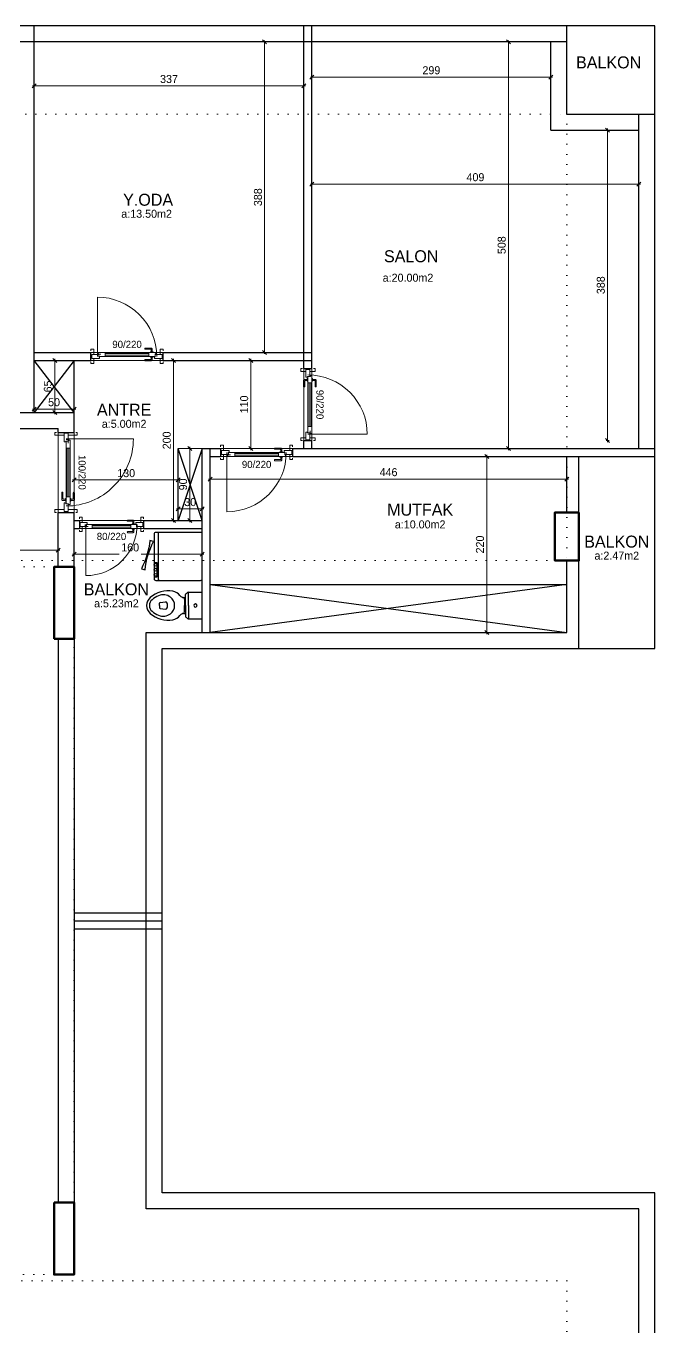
# Model space of a CAD drawing. Header units: centimetres. Extents: x 562865 to 1310255, y -148070 to 32737.
# Drawn here: x 587814 to 588599, y -16781 to -15157 of the extents above; entities that cross this region are included whole.
import ezdxf
from ezdxf.enums import TextEntityAlignment as Align

# ---------------------------------------------------------------- set-up
doc = ezdxf.new("R2010")
doc.units = ezdxf.units.CM
doc.header["$LTSCALE"] = 2.5
doc.linetypes.add('DOT', pattern=[0.25, 0, -0.25])
doc.layers.get('0').update_dxf_attribs({"color": 86})
for name, color, linetype, lineweight in [('ADAKENARI', 18, 'Continuous', 5), ('DUVAR', 4, 'Continuous', 30), ('duvar-kesim', 7, 'Continuous', 0), ('GÖRÜNÜŞLER', 96, 'Continuous', 25), ('iç ölçü', 106, 'Continuous', 18), ('kapi', 9, 'Continuous', 0), ('kolon', 1, 'Continuous', 53)]:
    doc.layers.add(name, color=color, linetype=linetype, lineweight=lineweight)
for name, color, linetype in [('alan', 7, 'Continuous'), ('kapi-yazi', 7, 'Continuous'), ('mahal', 7, 'Continuous')]:
    doc.layers.add(name, color=color, linetype=linetype)
doc.styles.add('PINAR', font='comic.ttf')
doc.dimstyles.new('TEMİZ ÖLÇÜ', dxfattribs={"dimtxt": 10, "dimasz": 5, "dimexe": 1.8, "dimexo": 0.625, "dimgap": 3, "dimtad": 1, "dimdec": 0, "dimrnd": 0.5, "dimzin": 1, "dimdsep": 46, "dimtxsty": 'PINAR', "dimblk": 'OBLIQUE', "dimcen": 0.9, "dimdle": 2, "dimclrd": 256, "dimclre": 256, "dimclrt": 7, "dimadec": 0, "dimazin": 0, "dimtfac": 1, "dimtdec": 0, "dimtofl": 0, "dimtmove": 2, "dimatfit": 2, "dimfxl": 10, "dimfxlon": 1, "dimlwd": -1, "dimlwe": -1, "dimarcsym": 0})

# ---------------------------------------------------------------- blocks, each defined once
blk = doc.blocks.new('_Oblique')
at = {"color": 0, "linetype": 'ByBlock', "lineweight": -2}
blk.add_line((-0.5, -0.5), (0.5, 0.5), dxfattribs=at)
blk = doc.blocks.new('*D772')
at = {"layer": 'Defpoints', "color": 0}
for p in [(587723.8, -15809.5), (587853.8, -15809.5), (587853.8, -15811.4)]:
    blk.add_point(p, dxfattribs=at)
at = {"layer": 'iç ölçü'}
for p, q in [((587721.8, -15811.4), (587855.8, -15811.4)), ((587723.8, -15810.1), (587723.8, -15813.2)), ((587853.8, -15810.1), (587853.8, -15813.2))]:
    blk.add_line(p, q, dxfattribs=at)
at = {"layer": 'iç ölçü', "linetype": 'ByBlock', "xscale": 5, "yscale": 5, "zscale": 5, "rotation": 180}
blk.add_blockref('_Oblique', (587723.8, -15811.4), dxfattribs=at)
at = {"layer": 'iç ölçü', "linetype": 'ByBlock', "xscale": 5, "yscale": 5, "zscale": 5}
blk.add_blockref('_Oblique', (587853.8, -15811.4), dxfattribs=at)
at = {"layer": 'iç ölçü', "color": 7, "insert": (587788.8, -15802.9), "char_height": 10, "attachment_point": 5, "style": 'PINAR'}
blk.add_mtext('130', dxfattribs=at)
blk = doc.blocks.new('fm-door1')
at = {"linetype": 'Continuous'}
for p, q in [((0, 25), (0, -25)), ((100, 25), (0, 25)), ((80, 32), (80, 0)), ((84, 28), (128, 28)), ((90, 50), (910, 50)), ((90, 50), (90, 30)), ((100, 30), (90, 30)), ((100, 30), (100, -5)), ((100, 30), (100, -5)), ((100, 0), (900, 0)), ((190, 50), (190, 0)), ((810, 50), (810, 0)), ((910, 30), (900, 30)), ((900, 30), (900, -5)), ((900, 25), (1000, 25)), ((910, 50), (910, 30)), ((1000, 25), (1000, -25)), ((110, -25), (0, -25)), ((100, -5), (110, -5)), ((110, -5), (100, -5)), ((110, -5), (110, -25)), ((110, -25), (110, -5)), ((890, -25), (890, -5)), ((890, -5), (900, -5)), ((890, -25), (1000, -25))]:
    blk.add_line(p, q, dxfattribs=at)
at = {"color": 8, "linetype": 'Continuous'}
for p, q in [((190, 35), (810, 35)), ((190, 15), (810, 15))]:
    blk.add_line(p, q, dxfattribs=at)
at = {"linetype": 'Continuous'}
for points in [[(858, 58), (858, 89, 0.414214), (842, 104), (759, 104, 1), (759, 89), (835, 89, -0.414214), (842, 81), (842, 58)], [(858, -8), (858, -39, -0.414214), (842, -54), (759, -54, -1), (759, -39), (835, -39, 0.414214), (842, -31), (842, -8)]]:
    blk.add_lwpolyline(points, format="xyb", dxfattribs=at)
for points in [[(869, 50), (869, 58), (831, 58), (831, 50)], [(869, 0), (869, -8), (831, -8), (831, 0)]]:
    blk.add_lwpolyline(points, dxfattribs=at)
blk.add_circle((84, 32), 4.26, dxfattribs=at)
blk = doc.blocks.new('*D776')
at = {"layer": 'Defpoints', "color": 0}
for p in [(588170.8, -15191.4), (588579.1, -15191.4), (588579.1, -15354.3)]:
    blk.add_point(p, dxfattribs=at)
at = {"layer": 'iç ölçü'}
for p, q in [((588170.8, -15344.3), (588170.8, -15356.1)), ((588579.1, -15344.3), (588579.1, -15356.1)), ((588168.8, -15354.3), (588581.1, -15354.3))]:
    blk.add_line(p, q, dxfattribs=at)
at = {"layer": 'iç ölçü', "linetype": 'ByBlock', "xscale": 5, "yscale": 5, "zscale": 5, "rotation": 180}
blk.add_blockref('_Oblique', (588170.8, -15354.3), dxfattribs=at)
at = {"layer": 'iç ölçü', "linetype": 'ByBlock', "xscale": 5, "yscale": 5, "zscale": 5}
blk.add_blockref('_Oblique', (588579.1, -15354.3), dxfattribs=at)
at = {"layer": 'iç ölçü', "color": 7, "insert": (588374.9, -15345.7), "char_height": 10, "attachment_point": 5, "style": 'PINAR'}
blk.add_mtext('409', dxfattribs=at)
blk = doc.blocks.new('*D777')
at = {"layer": 'Defpoints', "color": 0}
for p in [(588399.9, -15176.7), (588416.2, -15176.7), (588399.9, -15684.5)]:
    blk.add_point(p, dxfattribs=at)
at = {"layer": 'iç ölçü'}
for p, q in [((588406.2, -15176.7), (588418, -15176.7)), ((588416.2, -15686.5), (588416.2, -15174.7)), ((588406.2, -15684.5), (588418, -15684.5))]:
    blk.add_line(p, q, dxfattribs=at)
at = {"layer": 'iç ölçü', "linetype": 'ByBlock', "xscale": 5, "yscale": 5, "zscale": 5}
for p, rotation in [((588416.2, -15176.7), 90), ((588416.2, -15684.5), 270)]:
    blk.add_blockref('_Oblique', p, dxfattribs=dict(at, rotation=rotation))
at = {"layer": 'iç ölçü', "color": 7, "insert": (588407.7, -15430.6), "char_height": 10, "attachment_point": 5, "rotation": 90, "style": 'PINAR'}
blk.add_mtext('508', dxfattribs=at)
blk = doc.blocks.new('*D778')
at = {"layer": 'Defpoints', "color": 0}
for p in [(588537.7, -15286.7), (588537.7, -15674.5), (588539.9, -15674.5)]:
    blk.add_point(p, dxfattribs=at)
at = {"layer": 'iç ölçü'}
for p, q in [((588538.3, -15286.7), (588541.7, -15286.7)), ((588539.9, -15284.7), (588539.9, -15676.5)), ((588538.3, -15674.5), (588541.7, -15674.5))]:
    blk.add_line(p, q, dxfattribs=at)
at = {"layer": 'iç ölçü', "linetype": 'ByBlock', "xscale": 5, "yscale": 5, "zscale": 5}
for p, rotation in [((588539.9, -15286.7), 90), ((588539.9, -15674.5), 270)]:
    blk.add_blockref('_Oblique', p, dxfattribs=dict(at, rotation=rotation))
at = {"layer": 'iç ölçü', "color": 7, "insert": (588531.5, -15480.6), "char_height": 10, "attachment_point": 5, "rotation": 90, "style": 'PINAR'}
blk.add_mtext('388', dxfattribs=at)
blk = doc.blocks.new('*D779')
at = {"layer": 'Defpoints', "color": 0}
for p in [(588170.8, -15220.6), (588170.8, -15231.7), (588469.1, -15231.7)]:
    blk.add_point(p, dxfattribs=at)
at = {"layer": 'iç ölçü'}
for p, q in [((588471.1, -15220.6), (588168.8, -15220.6)), ((588170.8, -15230.6), (588170.8, -15218.8)), ((588469.1, -15230.6), (588469.1, -15218.8))]:
    blk.add_line(p, q, dxfattribs=at)
at = {"layer": 'iç ölçü', "linetype": 'ByBlock', "xscale": 5, "yscale": 5, "zscale": 5, "rotation": 180}
blk.add_blockref('_Oblique', (588170.8, -15220.6), dxfattribs=at)
at = {"layer": 'iç ölçü', "linetype": 'ByBlock', "xscale": 5, "yscale": 5, "zscale": 5}
blk.add_blockref('_Oblique', (588469.1, -15220.6), dxfattribs=at)
at = {"layer": 'iç ölçü', "color": 7, "insert": (588319.9, -15212.1), "char_height": 10, "attachment_point": 5, "style": 'PINAR'}
blk.add_mtext('299', dxfattribs=at)
blk = doc.blocks.new('*D780')
at = {"layer": 'Defpoints', "color": 0}
for p in [(587823.8, -15231.4), (587823.8, -15248.8), (588160.8, -15248.8)]:
    blk.add_point(p, dxfattribs=at)
at = {"layer": 'iç ölçü'}
for p, q in [((588162.8, -15231.4), (587821.8, -15231.4)), ((587823.8, -15241.4), (587823.8, -15229.6)), ((588160.8, -15241.4), (588160.8, -15229.6))]:
    blk.add_line(p, q, dxfattribs=at)
at = {"layer": 'iç ölçü', "linetype": 'ByBlock', "xscale": 5, "yscale": 5, "zscale": 5, "rotation": 180}
blk.add_blockref('_Oblique', (587823.8, -15231.4), dxfattribs=at)
at = {"layer": 'iç ölçü', "linetype": 'ByBlock', "xscale": 5, "yscale": 5, "zscale": 5}
blk.add_blockref('_Oblique', (588160.8, -15231.4), dxfattribs=at)
at = {"layer": 'iç ölçü', "color": 7, "insert": (587992.3, -15223), "char_height": 10, "attachment_point": 5, "style": 'PINAR'}
blk.add_mtext('337', dxfattribs=at)
blk = doc.blocks.new('*D781')
at = {"layer": 'Defpoints', "color": 0}
for p in [(588316.4, -15694.5), (588316.4, -15914.5), (588389, -15914.5)]:
    blk.add_point(p, dxfattribs=at)
at = {"layer": 'iç ölçü'}
for p, q in [((588379, -15694.5), (588390.8, -15694.5)), ((588389, -15692.5), (588389, -15916.5)), ((588379, -15914.5), (588390.8, -15914.5))]:
    blk.add_line(p, q, dxfattribs=at)
at = {"layer": 'iç ölçü', "linetype": 'ByBlock', "xscale": 5, "yscale": 5, "zscale": 5}
for p, rotation in [((588389, -15694.5), 90), ((588389, -15914.5), 270)]:
    blk.add_blockref('_Oblique', p, dxfattribs=dict(at, rotation=rotation))
at = {"layer": 'iç ölçü', "color": 7, "insert": (588380.6, -15804.5), "char_height": 10, "attachment_point": 5, "rotation": 90, "style": 'PINAR'}
blk.add_mtext('220', dxfattribs=at)
blk = doc.blocks.new('*D782')
at = {"layer": 'Defpoints', "color": 0}
for p in [(588043.8, -15724), (588489.1, -15722.7), (588489.1, -15724)]:
    blk.add_point(p, dxfattribs=at)
at = {"layer": 'iç ölçü'}
for p, q in [((588043.8, -15723.4), (588043.8, -15720.9)), ((588489.1, -15723.4), (588489.1, -15720.9)), ((588041.8, -15722.7), (588491.1, -15722.7))]:
    blk.add_line(p, q, dxfattribs=at)
at = {"layer": 'iç ölçü', "linetype": 'ByBlock', "xscale": 5, "yscale": 5, "zscale": 5, "rotation": 180}
blk.add_blockref('_Oblique', (588043.8, -15722.7), dxfattribs=at)
at = {"layer": 'iç ölçü', "linetype": 'ByBlock', "xscale": 5, "yscale": 5, "zscale": 5}
blk.add_blockref('_Oblique', (588489.1, -15722.7), dxfattribs=at)
at = {"layer": 'iç ölçü', "color": 7, "insert": (588266.4, -15714.2), "char_height": 10, "attachment_point": 5, "style": 'PINAR'}
blk.add_mtext('446', dxfattribs=at)
blk = doc.blocks.new('*D783')
at = {"layer": 'Defpoints', "color": 0}
for p in [(587873.8, -15784.4), (588033.8, -15784.4), (588033.8, -15816.7)]:
    blk.add_point(p, dxfattribs=at)
at = {"layer": 'iç ölçü'}
for p, q in [((587871.8, -15816.7), (587930, -15816.7)), ((587873.8, -15806.7), (587873.8, -15818.5)), ((588035.8, -15816.7), (587957.6, -15816.7)), ((588033.8, -15806.7), (588033.8, -15818.5))]:
    blk.add_line(p, q, dxfattribs=at)
at = {"layer": 'iç ölçü', "linetype": 'ByBlock', "xscale": 5, "yscale": 5, "zscale": 5, "rotation": 180}
blk.add_blockref('_Oblique', (587873.8, -15816.7), dxfattribs=at)
at = {"layer": 'iç ölçü', "linetype": 'ByBlock', "xscale": 5, "yscale": 5, "zscale": 5}
blk.add_blockref('_Oblique', (588033.8, -15816.7), dxfattribs=at)
at = {"layer": 'iç ölçü', "color": 7, "insert": (587943.8, -15808.2), "char_height": 10, "attachment_point": 5, "style": 'PINAR'}
blk.add_mtext('160', dxfattribs=at)
blk = doc.blocks.new('WRSETHSRTH')
at = {"layer": 'ADAKENARI', "color": 2, "linetype": 'DOT', "ltscale": 20}
for points in [[(588489.1, -15266.7), (588489.1, -15824.5), (586868.4, -15824.5), (586868.4, -15266.7)], [(587873.8, -15832.5), (587873.8, -16716.5), (587483.8, -16716.5), (587483.8, -15832.5)], [(588489.1, -17682.2), (588489.1, -16724.5), (586868.4, -16724.5), (586868.4, -17682.2)]]:
    blk.add_lwpolyline(points, close=True, dxfattribs=at)
blk = doc.blocks.new('Klozet-1')
for p, q in [((16.75, 0), (-16.75, 0)), ((16.75, -17.5), (16.75, 0)), ((-16.75, -17.5), (-16.75, 0)), ((0, -17), (-16.75, -17)), ((0, -21), (-13.8398, -21)), ((-10, -23), (-10, -21)), ((-8.0157, -22.0272), (0, -22.0272)), ((0, -17), (16.75, -17)), ((0, -21), (13.8397, -21)), ((8.0156, -22.0272), (0, -22.0272)), ((10, -23), (10, -21)), ((-3.7475, -52.5499), (-4.5772, -46.068)), ((3.7475, -52.5499), (4.5771, -46.068)), ((0, -53.5), (-2.7488, -53.5)), ((0, -53.5), (2.7487, -53.5))]:
    blk.add_line(p, q)
for centre, radius, start, end in [((0, -8.5), 2, 90, 270), ((0, -8.5), 2, 270, 90), ((-4, -39), 14, 126.869898, 171.135952), ((-14.75, -17.5), 2, 180, 245.214224), ((-16.6366, -21.5854), 2.5, 21.212156, 65.214224), ((-13.8398, -20.5), 0.5, 201.212156, 270), ((-16, -23), 6, 306.869898, 0), ((-8.0157, -24.0272), 2, 90, 176.416678), ((8.0156, -24.0272), 2, 3.583322, 90), ((16, -23), 6, 180, 233.130102), ((4, -39), 14, 8.864048, 53.130102), ((13.8397, -20.5), 0.5, 270, 338.787844), ((16.6365, -21.5854), 2.5, 114.785776, 158.787844), ((14.75, -17.5), 2, 294.785776, 0), ((16.7492, -42.2359), 35, 171.135952, 220.418686), ((1.5795, -48.7268), 15, 142.16423, 203.165473), ((0, -47.5), 13, 90, 142.16423), ((-2.5933, -45.8141), 2, 103.10266, 187.293703), ((0.8071, -60.4236), 17, 92.721352, 103.10266), ((-0.8072, -60.4236), 17, 76.89734, 87.278648), ((0, -47.5), 13, 37.83577, 90), ((2.5933, -45.8141), 2, 352.706297, 76.89734), ((-16.7492, -42.2359), 35, 319.581314, 8.864048), ((-1.5796, -48.7268), 15, 336.834527, 37.83577), ((16.7492, -42.2359), 31.5, 203.165473, 220.418686), ((0, -56.5), 13, 220.418686, 270), ((0, -56.5), 9.5, 220.418686, 270), ((-2.7488, -52.5), 1, 182.862405, 270), ((0, -56.5), 9.5, 270, 319.581314), ((0, -56.5), 13, 270, 319.581314), ((2.7487, -52.5), 1, 270, 357.137595), ((-16.7492, -42.2359), 31.5, 319.581314, 336.834527)]:
    blk.add_arc(centre, radius, start, end)
blk = doc.blocks.new('C.Mak')
at = {"color": 8}
for p, q in [((25.7, -56.1), (8.1, -56.1)), ((8.1, -56.1), (8.1, -59.3)), ((25.7, -59.3), (25.7, -56.1))]:
    blk.add_line(p, q, dxfattribs=at)
blk.add_lwpolyline([(-27.7, 0, 0.414214), (-29.7, -2), (-29.7, -58, 0.414214), (-27.7, -60), (28.2, -60, 0.414214), (30.3, -58), (30.3, -2, 0.414214), (28.2, 0)], format="xyb", close=True)
blk.add_lwpolyline([(-29.7, -53, 0.414214), (-27.7, -55), (28.2, -55, 0.414214), (30.3, -53)], format="xyb")
blk.add_lwpolyline([(15.9, -76), (17.2, -71.4, -0.091234), (-18.2, -60.9), (-19.5, -65.4, -0.091234)], format="xyb", close=True, dxfattribs=at)
for centre in [(10.7, -58.2), (16.9, -58.2), (23.3, -58.2)]:
    blk.add_circle(centre, 1.82, dxfattribs=at)
blk = doc.blocks.new('*D824')
at = {"layer": 'Defpoints', "color": 0}
for p in [(588085.2, -15574.5), (588085.2, -15684.5), (588094.6, -15684.5)]:
    blk.add_point(p, dxfattribs=at)
at = {"layer": 'iç ölçü'}
for p, q in [((588085.8, -15574.5), (588096.4, -15574.5)), ((588094.6, -15572.5), (588094.6, -15686.5)), ((588085.8, -15684.5), (588096.4, -15684.5))]:
    blk.add_line(p, q, dxfattribs=at)
at = {"layer": 'iç ölçü', "linetype": 'ByBlock', "xscale": 5, "yscale": 5, "zscale": 5}
for p, rotation in [((588094.6, -15574.5), 90), ((588094.6, -15684.5), 270)]:
    blk.add_blockref('_Oblique', p, dxfattribs=dict(at, rotation=rotation))
at = {"layer": 'iç ölçü', "color": 7, "insert": (588086.2, -15629.5), "char_height": 10, "attachment_point": 5, "rotation": 90, "style": 'PINAR'}
blk.add_mtext('110', dxfattribs=at)
blk = doc.blocks.new('*D825')
at = {"layer": 'Defpoints', "color": 0}
for p in [(587997.9, -15574.5), (588051.2, -15574.5), (588025.7, -15774.4)]:
    blk.add_point(p, dxfattribs=at)
at = {"layer": 'iç ölçü'}
for p, q in [((588007.9, -15574.5), (587996.1, -15574.5)), ((587997.9, -15776.4), (587997.9, -15572.5)), ((588007.9, -15774.4), (587996.1, -15774.4))]:
    blk.add_line(p, q, dxfattribs=at)
at = {"layer": 'iç ölçü', "linetype": 'ByBlock', "xscale": 5, "yscale": 5, "zscale": 5}
for p, rotation in [((587997.9, -15574.5), 90), ((587997.9, -15774.4), 270)]:
    blk.add_blockref('_Oblique', p, dxfattribs=dict(at, rotation=rotation))
at = {"layer": 'iç ölçü', "color": 7, "insert": (587989.5, -15674.4), "char_height": 10, "attachment_point": 5, "rotation": 90, "style": 'PINAR'}
blk.add_mtext('200', dxfattribs=at)
blk = doc.blocks.new('*D826')
at = {"layer": 'Defpoints', "color": 0}
for p in [(588049.3, -15176.7), (588105.7, -15564.5), (588111.7, -15564.5)]:
    blk.add_point(p, dxfattribs=at)
at = {"layer": 'iç ölçü'}
for p, q in [((588101.7, -15176.7), (588113.5, -15176.7)), ((588111.7, -15174.7), (588111.7, -15566.5)), ((588106.3, -15564.5), (588113.5, -15564.5))]:
    blk.add_line(p, q, dxfattribs=at)
at = {"layer": 'iç ölçü', "linetype": 'ByBlock', "xscale": 5, "yscale": 5, "zscale": 5}
for p, rotation in [((588111.7, -15176.7), 90), ((588111.7, -15564.5), 270)]:
    blk.add_blockref('_Oblique', p, dxfattribs=dict(at, rotation=rotation))
at = {"layer": 'iç ölçü', "color": 7, "insert": (588103.4, -15370.6), "char_height": 10, "attachment_point": 5, "rotation": 90, "style": 'PINAR'}
blk.add_mtext('388', dxfattribs=at)
blk = doc.blocks.new('*D827')
at = {"layer": 'Defpoints', "color": 0}
for p in [(588018.8, -15684.5), (588018.5, -15774.4), (588018.8, -15774.4)]:
    blk.add_point(p, dxfattribs=at)
at = {"layer": 'iç ölçü'}
for p, q in [((588018.5, -15684.5), (588016.7, -15684.5)), ((588018.5, -15682.5), (588018.5, -15776.4)), ((588018.5, -15774.4), (588016.7, -15774.4))]:
    blk.add_line(p, q, dxfattribs=at)
at = {"layer": 'iç ölçü', "linetype": 'ByBlock', "xscale": 5, "yscale": 5, "zscale": 5}
for p, rotation in [((588018.5, -15684.5), 90), ((588018.5, -15774.4), 270)]:
    blk.add_blockref('_Oblique', p, dxfattribs=dict(at, rotation=rotation))
at = {"layer": 'iç ölçü', "color": 7, "insert": (588009.9, -15729.4), "char_height": 10, "attachment_point": 5, "rotation": 90, "style": 'PINAR'}
blk.add_mtext('90', dxfattribs=at)
blk = doc.blocks.new('*D828')
at = {"layer": 'Defpoints', "color": 0}
for p in [(588003.8, -15741.1), (588033.8, -15741.1), (588003.8, -15760)]:
    blk.add_point(p, dxfattribs=at)
at = {"layer": 'iç ölçü'}
for p, q in [((588003.8, -15750), (588003.8, -15761.8)), ((588033.8, -15750), (588033.8, -15761.8)), ((588035.8, -15760), (588001.8, -15760))]:
    blk.add_line(p, q, dxfattribs=at)
at = {"layer": 'iç ölçü', "linetype": 'ByBlock', "xscale": 5, "yscale": 5, "zscale": 5, "rotation": 180}
blk.add_blockref('_Oblique', (588003.8, -15760), dxfattribs=at)
at = {"layer": 'iç ölçü', "linetype": 'ByBlock', "xscale": 5, "yscale": 5, "zscale": 5}
blk.add_blockref('_Oblique', (588033.8, -15760), dxfattribs=at)
at = {"layer": 'iç ölçü', "color": 7, "insert": (588018.8, -15751.6), "char_height": 10, "attachment_point": 5, "style": 'PINAR'}
blk.add_mtext('30', dxfattribs=at)
blk = doc.blocks.new('*D829')
at = {"layer": 'Defpoints', "color": 0}
for p in [(587873.8, -15723.8), (587873.8, -15727.4), (588003.8, -15746.5)]:
    blk.add_point(p, dxfattribs=at)
at = {"layer": 'iç ölçü'}
for p, q in [((588005.8, -15723.8), (587871.8, -15723.8)), ((587873.8, -15726.8), (587873.8, -15722)), ((588003.8, -15733.8), (588003.8, -15722))]:
    blk.add_line(p, q, dxfattribs=at)
at = {"layer": 'iç ölçü', "linetype": 'ByBlock', "xscale": 5, "yscale": 5, "zscale": 5, "rotation": 180}
blk.add_blockref('_Oblique', (587873.8, -15723.8), dxfattribs=at)
at = {"layer": 'iç ölçü', "linetype": 'ByBlock', "xscale": 5, "yscale": 5, "zscale": 5}
blk.add_blockref('_Oblique', (588003.8, -15723.8), dxfattribs=at)
at = {"layer": 'iç ölçü', "color": 7, "insert": (587938.8, -15715.4), "char_height": 10, "attachment_point": 5, "style": 'PINAR'}
blk.add_mtext('130', dxfattribs=at)
blk = doc.blocks.new('*D830')
at = {"layer": 'Defpoints', "color": 0}
for p in [(587850.9, -15574.5), (587849.6, -15639.5), (587850.9, -15639.5)]:
    blk.add_point(p, dxfattribs=at)
at = {"layer": 'iç ölçü'}
for p, q in [((587850.3, -15574.5), (587847.8, -15574.5)), ((587849.6, -15572.5), (587849.6, -15641.5)), ((587850.3, -15639.5), (587847.8, -15639.5))]:
    blk.add_line(p, q, dxfattribs=at)
at = {"layer": 'iç ölçü', "linetype": 'ByBlock', "xscale": 5, "yscale": 5, "zscale": 5}
for p, rotation in [((587849.6, -15574.5), 90), ((587849.6, -15639.5), 270)]:
    blk.add_blockref('_Oblique', p, dxfattribs=dict(at, rotation=rotation))
at = {"layer": 'iç ölçü', "color": 7, "insert": (587841.1, -15607), "char_height": 10, "attachment_point": 5, "rotation": 90, "style": 'PINAR'}
blk.add_mtext('65', dxfattribs=at)
blk = doc.blocks.new('*D831')
at = {"layer": 'Defpoints', "color": 0}
for p in [(587823.8, -15623.9), (587873.8, -15623.9), (587873.8, -15635.3)]:
    blk.add_point(p, dxfattribs=at)
at = {"layer": 'iç ölçü'}
for p, q in [((587821.8, -15635.3), (587875.8, -15635.3)), ((587823.8, -15625.3), (587823.8, -15637.1)), ((587873.8, -15625.3), (587873.8, -15637.1))]:
    blk.add_line(p, q, dxfattribs=at)
at = {"layer": 'iç ölçü', "linetype": 'ByBlock', "xscale": 5, "yscale": 5, "zscale": 5, "rotation": 180}
blk.add_blockref('_Oblique', (587823.8, -15635.3), dxfattribs=at)
at = {"layer": 'iç ölçü', "linetype": 'ByBlock', "xscale": 5, "yscale": 5, "zscale": 5}
blk.add_blockref('_Oblique', (587873.8, -15635.3), dxfattribs=at)
at = {"layer": 'iç ölçü', "color": 7, "insert": (587848.8, -15626.8), "char_height": 10, "attachment_point": 5, "style": 'PINAR'}
blk.add_mtext('50', dxfattribs=at)

msp = doc.modelspace()

# ---------------------------------------------------------------- linework, layer by layer
at = {"layer": 'ADAKENARI', "color": 2, "linetype": 'DOT', "ltscale": 20}
msp.add_lwpolyline([(587873.8, -15832.5), (587873.8, -16716.5), (587483.8, -16716.5), (587483.8, -15832.5)], close=True, dxfattribs=at)
at = {"layer": 'DUVAR'}
for p, q in [((588599.1, -15156.7), (586758.4, -15156.7)), ((587823.8, -15639.5), (587823.8, -15156.7)), ((588160.8, -15584.7), (588160.8, -15156.7)), ((588170.8, -15584.7), (588170.8, -15156.7)), ((588489.1, -15266.7), (588489.1, -15156.7)), ((588599.1, -15934.5), (588599.1, -15156.7)), ((588489.1, -15176.7), (586778.4, -15176.7)), ((588469.1, -15286.7), (588469.1, -15176.7)), ((588489.1, -15266.7), (588599.1, -15266.7)), ((588579.1, -15684.5), (588579.1, -15266.7)), ((588469.1, -15286.7), (588579.1, -15286.7)), ((587823.8, -15564.5), (587894.9, -15564.5)), ((587823.8, -15574.5), (587894.9, -15574.5)), ((587894.9, -15574.5), (587894.9, -15564.5)), ((587984.9, -15564.5), (588170.8, -15564.5)), ((587984.9, -15574.5), (587984.9, -15564.5)), ((587984.9, -15574.5), (588170.8, -15574.5)), ((588160.8, -15584.7), (588170.8, -15584.7)), ((587393.8, -15639.5), (587873.8, -15639.5)), ((587873.8, -15664.4), (587873.8, -15639.5)), ((587503.8, -15659.5), (587853.8, -15659.5)), ((587853.8, -15664.4), (587853.8, -15659.5)), ((587853.8, -15664.4), (587873.8, -15664.4)), ((588033.8, -15914.5), (588033.8, -15684.5)), ((588033.8, -15684.5), (588056.7, -15684.5)), ((588043.8, -15914.5), (588043.8, -15684.5)), ((588056.7, -15684.5), (588056.7, -15694.5)), ((588146.7, -15684.5), (588599.1, -15684.5)), ((588146.7, -15684.5), (588146.7, -15694.5)), ((588160.8, -15684.5), (588160.8, -15674.7)), ((588160.8, -15674.7), (588170.8, -15674.7)), ((588170.8, -15684.5), (588170.8, -15674.7)), ((588043.8, -15694.5), (588056.7, -15694.5)), ((588146.7, -15694.5), (588599.1, -15694.5)), ((588489.1, -15764.5), (588489.1, -15694.5)), ((588504.1, -15934.5), (588504.1, -15694.5)), ((587853.8, -15832.5), (587853.8, -15764.4)), ((587853.8, -15764.4), (587873.8, -15764.4)), ((587873.8, -15832.5), (587873.8, -15764.4)), ((587873.8, -15774.4), (587880.5, -15774.4)), ((587873.8, -15784.4), (587880.5, -15784.4)), ((587880.5, -15774.4), (587880.5, -15784.4)), ((587960.5, -15774.4), (588033.8, -15774.4)), ((587960.5, -15774.4), (587960.5, -15784.4)), ((587960.5, -15784.4), (588033.8, -15784.4)), ((588489.1, -15914.5), (588489.1, -15824.5)), ((587963.8, -16634.5), (587963.8, -15914.5)), ((587963.8, -15914.5), (588489.1, -15914.5)), ((587853.8, -15922.5), (587853.8, -16626.5)), ((587873.8, -15922.5), (587873.8, -16626.5)), ((587983.8, -16614.5), (587983.8, -15934.5)), ((587983.8, -15934.5), (588599.1, -15934.5)), ((587873.8, -16264.5), (587983.8, -16264.5)), ((587873.8, -16274.5), (587983.8, -16274.5)), ((587873.8, -16284.5), (587983.8, -16284.5)), ((588599.1, -16614.5), (587983.8, -16614.5)), ((588599.1, -17792.2), (588599.1, -16614.5)), ((588579.1, -16634.5), (587963.8, -16634.5)), ((588579.1, -17772.2), (588579.1, -16634.5))]:
    msp.add_line(p, q, dxfattribs=at)
at = {"layer": 'duvar-kesim'}
for p, q in [((587894.9, -15564.5), (587984.9, -15564.5)), ((587894.9, -15574.5), (587984.9, -15574.5)), ((588160.8, -15674.7), (588160.8, -15584.7)), ((588170.8, -15674.7), (588170.8, -15584.7)), ((587853.8, -15664.4), (587853.8, -15764.4)), ((587873.8, -15664.4), (587873.8, -15764.4)), ((588056.7, -15684.5), (588146.7, -15684.5)), ((588056.7, -15694.5), (588146.7, -15694.5)), ((587880.5, -15774.4), (587960.5, -15774.4)), ((587880.5, -15784.4), (587960.5, -15784.4))]:
    msp.add_line(p, q, dxfattribs=at)
at = {"layer": 'GÖRÜNÜŞLER'}
for p, q in [((587873.8, -15574.5), (587823.8, -15639.5)), ((587873.8, -15639.5), (587823.8, -15574.5)), ((587873.8, -15639.5), (587873.8, -15574.5)), ((588003.8, -15774.4), (588003.8, -15684.5)), ((588033.8, -15774.4), (588003.8, -15684.5)), ((588033.8, -15684.5), (588003.8, -15774.4)), ((588043.8, -15854.5), (588489.1, -15854.5)), ((588043.8, -15854.5), (588489.1, -15914.5)), ((588489.1, -15854.5), (588043.8, -15914.5))]:
    msp.add_line(p, q, dxfattribs=at)
at = {"layer": 'iç ölçü'}
msp.add_line((588003.8, -15684.5), (588033.8, -15684.5), dxfattribs=at)
at = {"layer": 'kapi'}
for points in [[(587902.9, -15569.5), (587902.9, -15495.5, -0.414214), (587976.9, -15569.5, -0.414214)], [(588165.8, -15666.7), (588239.8, -15666.7, 0.414214), (588165.8, -15592.7, 0.414214)], [(587863.8, -15672.4), (587947.8, -15672.4, -0.414214), (587863.8, -15756.4, -0.414214)], [(588064.7, -15689.5), (588064.7, -15763.5, 0.414214), (588138.7, -15689.5, 0.414214)], [(587888.5, -15779.4), (587888.5, -15843.4, 0.414214), (587952.5, -15779.4, 0.414214)]]:
    msp.add_lwpolyline(points, format="xyb", dxfattribs=at)
for points in [[(587894.9, -15562.5), (587894.9, -15560.5), (587898.4, -15560.5), (587898.4, -15567)], [(587894.9, -15576.5), (587894.9, -15578.5), (587898.4, -15578.5), (587898.4, -15572)], [(587984.9, -15562.5), (587984.9, -15560.5), (587981.4, -15560.5), (587981.4, -15567)], [(587984.9, -15576.5), (587984.9, -15578.5), (587981.4, -15578.5), (587981.4, -15572)], [(588158.8, -15584.7), (588156.8, -15584.7), (588156.8, -15588.2), (588163.3, -15588.2)], [(588172.8, -15584.7), (588174.8, -15584.7), (588174.8, -15588.2), (588168.3, -15588.2)], [(587851.8, -15664.4), (587849.8, -15664.4), (587849.8, -15667.9), (587861.3, -15667.9)], [(587875.8, -15664.4), (587877.8, -15664.4), (587877.8, -15667.9), (587866.3, -15667.9)], [(588158.8, -15674.7), (588156.8, -15674.7), (588156.8, -15671.2), (588163.3, -15671.2)], [(588172.8, -15674.7), (588174.8, -15674.7), (588174.8, -15671.2), (588168.3, -15671.2)], [(588056.7, -15682.5), (588056.7, -15680.5), (588060.2, -15680.5), (588060.2, -15687)], [(588146.7, -15682.5), (588146.7, -15680.5), (588143.2, -15680.5), (588143.2, -15687)], [(588056.7, -15696.5), (588056.7, -15698.5), (588060.2, -15698.5), (588060.2, -15692)], [(588146.7, -15696.5), (588146.7, -15698.5), (588143.2, -15698.5), (588143.2, -15692)], [(587851.8, -15764.4), (587849.8, -15764.4), (587849.8, -15760.9), (587861.3, -15760.9)], [(587875.8, -15764.4), (587877.8, -15764.4), (587877.8, -15760.9), (587866.3, -15760.9)], [(587880.5, -15772.4), (587880.5, -15770.4), (587884, -15770.4), (587884, -15776.9)], [(587880.5, -15786.4), (587880.5, -15788.4), (587884, -15788.4), (587884, -15781.9)], [(587960.5, -15772.4), (587960.5, -15770.4), (587957, -15770.4), (587957, -15776.9)], [(587960.5, -15786.4), (587960.5, -15788.4), (587957, -15788.4), (587957, -15781.9)]]:
    msp.add_lwpolyline(points, dxfattribs=at)
at = {"layer": 'kolon'}
for points in [[(588504.1, -15764.5), (588474.1, -15764.5), (588474.1, -15824.5), (588504.1, -15824.5)], [(587848.8, -15922.5), (587873.8, -15922.5), (587873.8, -15832.5), (587848.8, -15832.5)], [(587848.8, -16626.5), (587873.8, -16626.5), (587873.8, -16716.5), (587848.8, -16716.5)]]:
    msp.add_lwpolyline(points, close=True, dxfattribs=at)

# ---------------------------------------------------------------- block references
at = {"layer": 'GÖRÜNÜŞLER', "rotation": 270}
for name, p in [('C.Mak', (588033.8, -15819.1)), ('Klozet-1', (588033.8, -15880.7))]:
    msp.add_blockref(name, p, dxfattribs=at)
at = {"layer": 'iç ölçü'}
msp.add_blockref('WRSETHSRTH', (0, 0), dxfattribs=at)
at = {"layer": 'kapi'}
for p, xscale, yscale, zscale in [((587895.9, -15569.5), 0.08800000000000001, 0.1, 0.08800000000000001), ((588057.7, -15689.5), 0.08800000000000001, -0.1, 0.08800000000000001), ((587881.5, -15779.4), 0.07800000000000001, -0.1, 0.07800000000000001)]:
    msp.add_blockref('fm-door1', p, dxfattribs=dict(at, xscale=xscale, yscale=yscale, zscale=zscale))
for p, xscale, yscale, zscale, rotation in [((588165.8, -15673.7), 0.08800000000000001, -0.1, 0.08800000000000001, 90.00000000007411), ((587863.8, -15665.4), 0.098, 0.1, 0.098, 270.0000000000667)]:
    msp.add_blockref('fm-door1', p, dxfattribs=dict(at, xscale=xscale, yscale=yscale, zscale=zscale, rotation=rotation))

# ---------------------------------------------------------------- texts
at = {"layer": 'alan', "style": 'PINAR'}
for s, p in [('a:13.50m2 ', (587966.2, -15396.3)), ('a:20.00m2', (588290.7, -15476.2)), ('a:5.00m2', (587936.3, -15658.7)), ('a:10.00m2', (588305.9, -15784.4)), ('a:2.47m2', (588551.4, -15823.4)), ('a:5.23m2', (587926.6, -15883))]:
    msp.add_text(s, height=10, dxfattribs=at).set_placement(p, align=Align.CENTER)
at = {"layer": 'kapi-yazi', "style": 'PINAR'}
for s, p in [('90/220', (587939.9, -15554.5)), ('90/220', (588101.7, -15704.5)), ('80/220', (587920.5, -15794.4))]:
    msp.add_text(s, height=9, dxfattribs=at).set_placement(p, align=Align.MIDDLE_CENTER)
for s, p in [('90/220', (588180.8, -15629.7)), ('100/220', (587883.8, -15714.4))]:
    msp.add_text(s, height=9, rotation=270, dxfattribs=at).set_placement(p, align=Align.MIDDLE_CENTER)
at = {"layer": 'mahal', "style": 'PINAR'}
for s, p in [('BALKON', (588541.2, -15209.7)), ('Y.ODA', (587966.2, -15381.3)), ('SALON', (588294.7, -15451.9)), ('ANTRE', (587936.3, -15643.7)), ('MUTFAK', (588305.9, -15768.5)), ('BALKON', (588551.4, -15808.4)), ('BALKON', (587926.6, -15868))]:
    msp.add_text(s, height=15, dxfattribs=at).set_placement(p, align=Align.CENTER)

# ---------------------------------------------------------------- dimensions: what is measured, and where the dimension line sits
at = {"layer": 'iç ölçü'}
for base, p1, p2, picture, middle in [((588111.7, -15564.5), (588049.3, -15176.7), (588105.7, -15564.5), '*D826', (588103.4, -15370.6)), ((588416.2, -15176.7), (588399.9, -15684.5), (588399.9, -15176.7), '*D777', (588407.7, -15430.6)), ((588539.9, -15674.5), (588537.7, -15286.7), (588537.7, -15674.5), '*D778', (588531.5, -15480.6)), ((587849.6, -15639.5), (587850.9, -15574.5), (587850.9, -15639.5), '*D830', (587841.1, -15607)), ((587997.9, -15574.5), (588025.7, -15774.4), (588051.2, -15574.5), '*D825', (587989.5, -15674.4)), ((588094.6, -15684.5), (588085.2, -15574.5), (588085.2, -15684.5), '*D824', (588086.2, -15629.5)), ((588018.5, -15774.4), (588018.8, -15684.5), (588018.8, -15774.4), '*D827', (588009.9, -15729.4)), ((588389, -15914.5), (588316.4, -15694.5), (588316.4, -15914.5), '*D781', (588380.6, -15804.5))]:
    dim = msp.add_linear_dim(base=base, p1=p1, p2=p2, angle=90, dimstyle='TEMİZ ÖLÇÜ', override={"dimarcsym": 1}, dxfattribs=at)
    dim.commit()
    dim.dimension.update_dxf_attribs({"geometry": picture, "text_midpoint": middle})
for base, p1, p2, picture, middle in [((588579.1, -15354.3), (588170.8, -15191.4), (588579.1, -15191.4), '*D776', (588374.9, -15345.7)), ((587823.8, -15231.4), (588160.8, -15248.8), (587823.8, -15248.8), '*D780', (587992.3, -15223)), ((588170.8, -15220.6), (588469.1, -15231.7), (588170.8, -15231.7), '*D779', (588319.9, -15212.1)), ((587873.8, -15635.3), (587823.8, -15623.9), (587873.8, -15623.9), '*D831', (587848.8, -15626.8)), ((587873.8, -15723.8), (588003.8, -15746.5), (587873.8, -15727.4), '*D829', (587938.8, -15715.4)), ((588489.1, -15722.7), (588043.8, -15724), (588489.1, -15724), '*D782', (588266.4, -15714.2)), ((588003.8, -15760), (588033.8, -15741.1), (588003.8, -15741.1), '*D828', (588018.8, -15751.6)), ((587853.8, -15811.4), (587723.8, -15809.5), (587853.8, -15809.5), '*D772', (587788.8, -15802.9))]:
    dim = msp.add_linear_dim(base=base, p1=p1, p2=p2, dimstyle='TEMİZ ÖLÇÜ', override={"dimarcsym": 1}, dxfattribs=at)
    dim.commit()
    dim.dimension.update_dxf_attribs({"geometry": picture, "text_midpoint": middle})
dim = msp.add_linear_dim(base=(588033.8, -15816.7), p1=(587873.8, -15784.4), p2=(588033.8, -15784.4), dimstyle='TEMİZ ÖLÇÜ', override={"dimarcsym": 1}, dxfattribs=at)
dim.commit()
dim.dimension.update_dxf_attribs({"geometry": '*D783', "text_midpoint": (587943.8, -15808.2), "dimtype": 160})

doc.saveas('drawing.dxf')
